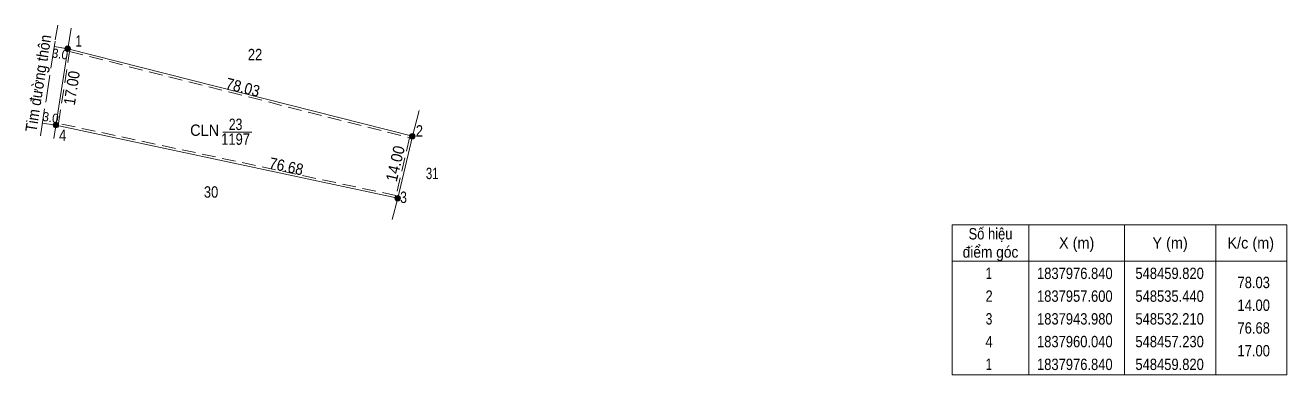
# Model space of a CAD drawing. Header units: metres. Extents: x 547965 to 548727, y 1837746 to 1837982.
# Drawn here: x 548450.5 to 548727.3, y 1837905.2 to 1837982 of the extents above; entities that cross this region are included whole.
import ezdxf
from ezdxf.enums import TextEntityAlignment as Align

# ---------------------------------------------------------------- set-up
doc = ezdxf.new("R2010")
doc.units = ezdxf.units.M
doc.linetypes.add('LONG_DASHED', pattern=[7.5, 6, -1.5])
doc.linetypes.add('MEDIUM_DASHED', pattern=[4.5, 3, -1.5])
for name, color, linetype, lineweight in [('1', 7, 'MEDIUM_DASHED', 13), ('10', 7, 'Continuous', 13), ('23', 7, 'LONG_DASHED', 13), ('63', 7, 'Continuous', 13)]:
    doc.layers.add(name, color=color, linetype=linetype, lineweight=lineweight)

msp = doc.modelspace()

# ---------------------------------------------------------------- hatches: boundary and pattern name
at = {"layer": '63'}
for points in [[(548460.42, 1837976.84, 1), (548459.22, 1837976.84, 1)], [(548457.83, 1837960.04, 1), (548456.63, 1837960.04, 1)], [(548536.04, 1837957.6, 1), (548534.84, 1837957.6, 1)], [(548532.81, 1837943.98, 1), (548531.61, 1837943.98, 1)]]:
    msp.add_hatch(color=256, dxfattribs=at).paths.add_polyline_path(points)

# ---------------------------------------------------------------- linework, layer by layer
at = {"layer": '1'}
msp.add_lwpolyline([(548460.23, 1837976.22), (548534.84, 1837957.24), (548531.84, 1837944.57), (548457.8, 1837960.43)], close=True, dxfattribs=at)
at = {"layer": '10'}
msp.add_line((548532.21, 1837943.98), (548530.97, 1837939.32), dxfattribs=at)
for points in [[(548536.9, 1837963.25), (548535.44, 1837957.6), (548459.82, 1837976.84)], [(548535.44, 1837957.6), (548532.21, 1837943.98), (548457.23, 1837960.04)]]:
    msp.add_lwpolyline(points, dxfattribs=at)
at = {"layer": '23', "linetype": 'Continuous'}
for p, q in [((548459.82, 1837976.84), (548460.6, 1837981.32)), ((548456.78, 1837957.11), (548459.82, 1837976.84))]:
    msp.add_line(p, q, dxfattribs=at)
at = {"layer": '23'}
msp.add_line((548460.04, 1837978.24), (548459.82, 1837976.84), dxfattribs=at)
msp.add_lwpolyline([(548453.84, 1837957.71), (548457.09, 1837978.77), (548457.68, 1837982.01)], dxfattribs=at)
at = {"layer": '63'}
for p, q in [((548456.86, 1837977.3), (548459.82, 1837976.84)), ((548454.27, 1837960.49), (548457.23, 1837960.04)), ((548493.88, 1837958.47), (548500.21, 1837958.47)), ((548670.68, 1837938.16), (548670.68, 1837905.16)), ((548691.68, 1837938.16), (548691.68, 1837905.16)), ((548711.68, 1837938.16), (548711.68, 1837905.16)), ((548653.88, 1837930.16), (548727.28, 1837930.16))]:
    msp.add_line(p, q, dxfattribs=at)
msp.add_lwpolyline([(548653.88, 1837938.16), (548727.28, 1837938.16), (548727.28, 1837905.16), (548653.88, 1837905.16)], close=True, dxfattribs=at)
for centre in [(548459.82, 1837976.84), (548457.23, 1837960.04), (548535.44, 1837957.6), (548532.21, 1837943.98)]:
    msp.add_circle(centre, 0.6, dxfattribs=at)

# ---------------------------------------------------------------- texts
at = {"layer": '1'}
for s, width, p in [('CLN', 0.95, (548489.86, 1837957.68)), ('23', 0.8, (548496.65, 1837958.97)), ('1197', 0.85, (548496.65, 1837955.72))]:
    msp.add_text(s, height=2.5, dxfattribs=dict(at, width=width)).set_placement(p, align=Align.CENTER)
at = {"layer": '63'}
for s, height, rotation, width, p in [('Tim đường thôn', 2.5, 81.227, 0.9, (548454.6, 1837969.05)), ('3.0', 2, 351.356, 0.95, (548457.98, 1837974.69)), ('17.00', 2.5, 81.236, 0.9, (548461.94, 1837968.02)), ('78.03', 2.5, 345.725, 0.9, (548497.94, 1837967.14)), ('3.0', 2, 351.356, 0.95, (548455.91, 1837960.74)), ('14.00', 2.5, 76.659, 0.95, (548532.91, 1837951.3)), ('76.68', 2.5, 347.91, 0.9, (548507.52, 1837949.76))]:
    msp.add_text(s, height=height, rotation=rotation, dxfattribs=dict(at, width=width)).set_placement(p, align=Align.CENTER)
for s, width, p in [(' 1', 0.75, (548462.91, 1837977.29)), (' 2', 0.85, (548537.77, 1837957.53)), (' 4', 0.85, (548459.49, 1837956.57)), (' 3', 0.8, (548534.24, 1837942.93)), ('78.03', 0.85, (548723.58, 1837924.21)), ('14.00', 0.85, (548723.58, 1837919.21)), ('76.68', 0.85, (548723.58, 1837914.21)), ('17.00', 0.85, (548723.58, 1837909.21))]:
    msp.add_text(s, height=2.5, dxfattribs=dict(at, width=width)).set_placement(p, align=Align.RIGHT)
for s, width, p in [('22', 0.85, (548500.92, 1837974.31)), ('31', 0.75, (548539.79, 1837948.18)), ('30', 0.85, (548491.27, 1837944.1)), ('Số hiệu', 0.85, (548662.28, 1837934.91)), ('X (m)', 0.95, (548681.18, 1837932.91)), ('Y (m)', 0.95, (548701.68, 1837932.91)), ('K/c (m)', 0.95, (548719.38, 1837932.91)), ('điểm góc', 0.9, (548662.28, 1837930.91)), (' 1', 0.75, (548661.57, 1837926.21)), ('1837976.840', 0.85, (548680.78, 1837926.21)), ('548459.820', 0.85, (548701.58, 1837926.21)), (' 2', 0.85, (548661.58, 1837921.21)), ('1837957.600', 0.85, (548680.78, 1837921.21)), ('548535.440', 0.85, (548701.58, 1837921.21)), (' 3', 0.8, (548661.58, 1837916.21)), ('1837943.980', 0.85, (548680.78, 1837916.21)), ('548532.210', 0.85, (548701.58, 1837916.21)), (' 4', 0.85, (548661.57, 1837911.21)), ('1837960.040', 0.85, (548680.78, 1837911.21)), ('548457.230', 0.85, (548701.58, 1837911.21)), (' 1', 0.75, (548661.57, 1837906.21)), ('1837976.840', 0.85, (548680.78, 1837906.21)), ('548459.820', 0.85, (548701.58, 1837906.21))]:
    msp.add_text(s, height=2.5, dxfattribs=dict(at, width=width)).set_placement(p, align=Align.CENTER)

doc.saveas('drawing.dxf')
